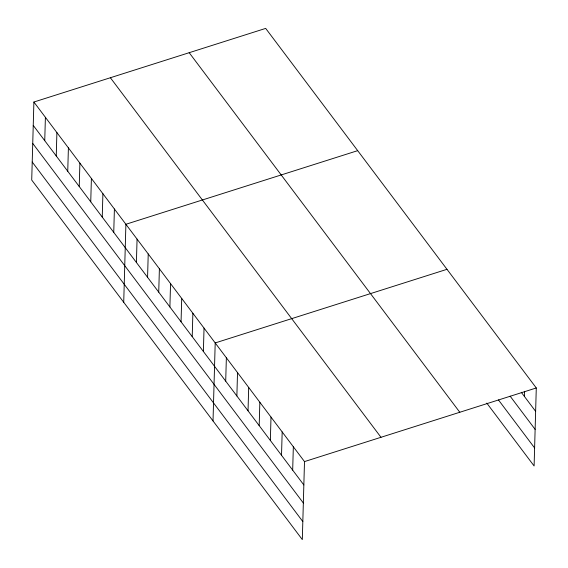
<?xml version="1.0" encoding="UTF-8"?>
<svg xmlns="http://www.w3.org/2000/svg" width="568" height="568" viewBox="0 0 568 568"><rect width="100%" height="100%" fill="white"/><g stroke="black" fill="none" stroke-linecap="round" stroke-linejoin="round"><path stroke-width="0.85" d="M33.895 102.027L31.716 180.035L302.318 539.6L304.498 461.592L33.895 102.027L265.682 28.4L536.284 387.965L534.105 465.973L486.797 403.117M44.744 140.686L45.397 117.306M56.246 155.966L56.899 132.585M67.748 171.245L68.401 147.872M79.243 186.531L79.896 163.151M90.745 201.81L91.398 178.43M102.247 217.09L102.9 193.716M113.749 232.376L114.402 208.996M123.725 302.29L125.897 224.275L357.684 150.655M136.412 262.487L137.066 239.107M147.573 277.319L148.227 253.946M158.735 292.151L159.388 268.778M169.896 306.983L170.549 283.609M181.057 321.815L181.71 298.441M192.218 336.646L192.871 313.273M203.387 351.478L204.04 328.105M213.021 420.945L215.201 342.937L446.988 269.31M225.709 381.142L226.362 357.769M236.87 395.974L237.523 372.601M248.031 410.806L248.685 387.433M259.193 425.638L259.846 402.265M270.354 440.47L271.007 417.097M281.522 455.302L282.175 431.928M292.683 470.134L293.336 446.76M524.47 396.514L524.612 391.316M304.498 461.592L536.284 387.965M521.275 392.275L535.631 411.346M510.142 396.173L535.127 429.373M498.463 399.922L534.609 447.946M189.194 52.696L459.796 412.261M110.384 77.731L380.986 437.296M33.242 125.4L303.844 484.965M32.738 143.427L303.34 503M32.22 162.008L302.822 521.573"/></g></svg>
